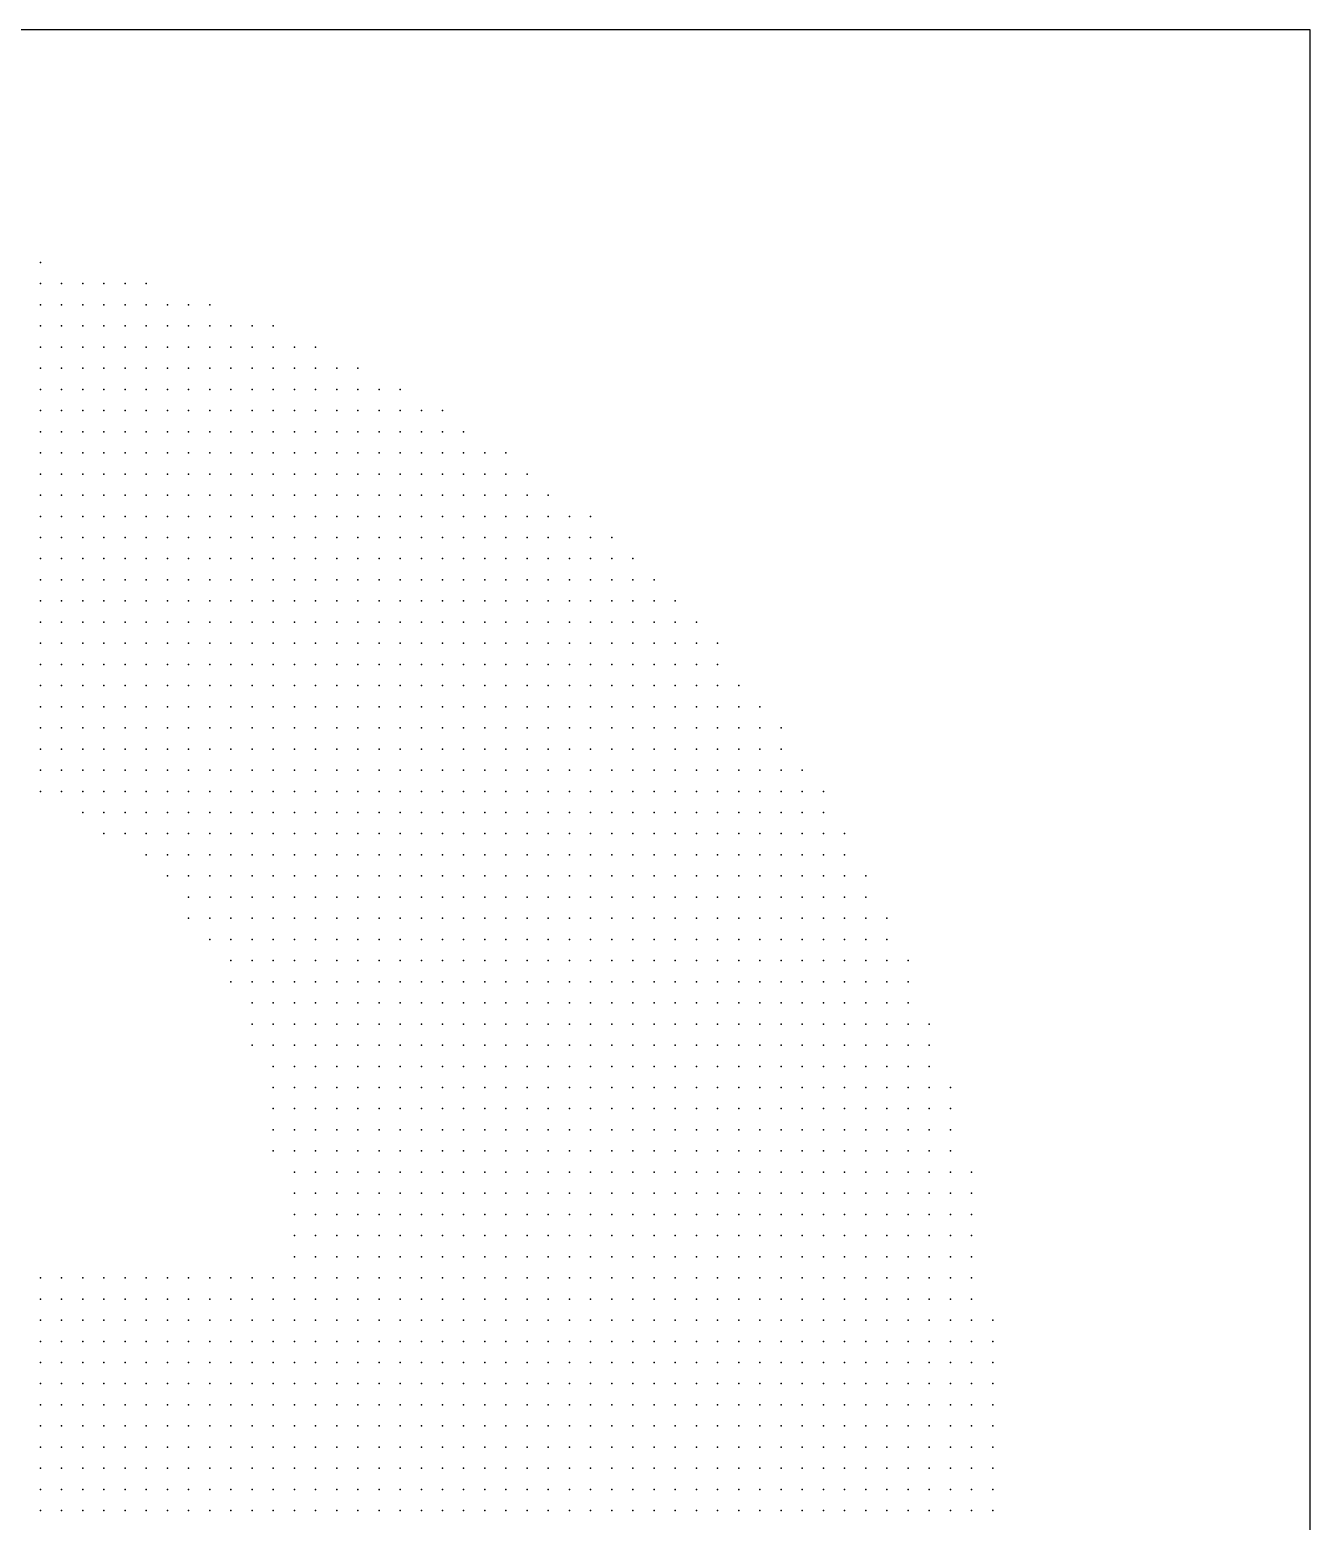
# Model space of a CAD drawing. Header units: millimetres. Extents: x 2848 to 6961, y 1568 to 7914.
# Drawn here: x 3977.8 to 4038.3, y 1649.8 to 1720.3 of the extents above; entities that cross this region are included whole.
import ezdxf

# ---------------------------------------------------------------- set-up
doc = ezdxf.new("R2010")
doc.units = ezdxf.units.MM
doc.header["$PDSIZE"] = -2

msp = doc.modelspace()

# ---------------------------------------------------------------- linework, layer by layer
msp.add_lwpolyline([(3898.282, 1580.289), (4038.282, 1580.289), (4038.282, 1720.289), (3898.282, 1720.289)], close=True)
at = {"color": 155, "true_color": 0x3277bc}
for p in [(3978.282, 1709.289), (3978.282, 1708.289), (3979.282, 1708.289), (3980.282, 1708.289), (3981.282, 1708.289), (3982.282, 1708.289), (3983.282, 1708.289), (3978.282, 1707.289), (3979.282, 1707.289), (3980.282, 1707.289), (3981.282, 1707.289), (3982.282, 1707.289), (3983.282, 1707.289), (3984.282, 1707.289), (3985.282, 1707.289), (3986.282, 1707.289), (3978.282, 1706.289), (3979.282, 1706.289), (3980.282, 1706.289), (3981.282, 1706.289), (3982.282, 1706.289), (3983.282, 1706.289), (3984.282, 1706.289), (3985.282, 1706.289), (3986.282, 1706.289), (3987.282, 1706.289), (3988.282, 1706.289), (3989.282, 1706.289), (3978.282, 1705.289), (3979.282, 1705.289), (3980.282, 1705.289), (3981.282, 1705.289), (3982.282, 1705.289), (3983.282, 1705.289), (3984.282, 1705.289), (3985.282, 1705.289), (3986.282, 1705.289), (3987.282, 1705.289), (3988.282, 1705.289), (3989.282, 1705.289), (3990.282, 1705.289), (3991.282, 1705.289), (3978.282, 1704.289), (3979.282, 1704.289), (3980.282, 1704.289), (3981.282, 1704.289), (3982.282, 1704.289), (3983.282, 1704.289), (3984.282, 1704.289), (3985.282, 1704.289), (3986.282, 1704.289), (3987.282, 1704.289), (3988.282, 1704.289), (3989.282, 1704.289), (3990.282, 1704.289), (3991.282, 1704.289), (3992.282, 1704.289), (3993.282, 1704.289), (3978.282, 1703.289), (3979.282, 1703.289), (3980.282, 1703.289), (3981.282, 1703.289), (3982.282, 1703.289), (3983.282, 1703.289), (3984.282, 1703.289), (3985.282, 1703.289), (3986.282, 1703.289), (3987.282, 1703.289), (3988.282, 1703.289), (3989.282, 1703.289), (3990.282, 1703.289), (3991.282, 1703.289), (3992.282, 1703.289), (3993.282, 1703.289), (3994.282, 1703.289), (3995.282, 1703.289), (3978.282, 1702.289), (3979.282, 1702.289), (3980.282, 1702.289), (3981.282, 1702.289), (3982.282, 1702.289), (3983.282, 1702.289), (3984.282, 1702.289), (3985.282, 1702.289), (3986.282, 1702.289), (3987.282, 1702.289), (3988.282, 1702.289), (3989.282, 1702.289), (3990.282, 1702.289), (3991.282, 1702.289), (3992.282, 1702.289), (3993.282, 1702.289), (3994.282, 1702.289), (3995.282, 1702.289), (3996.282, 1702.289), (3997.282, 1702.289), (3978.282, 1701.289), (3979.282, 1701.289), (3980.282, 1701.289), (3981.282, 1701.289), (3982.282, 1701.289), (3983.282, 1701.289), (3984.282, 1701.289), (3985.282, 1701.289), (3986.282, 1701.289), (3987.282, 1701.289), (3988.282, 1701.289), (3989.282, 1701.289), (3990.282, 1701.289), (3991.282, 1701.289), (3992.282, 1701.289), (3993.282, 1701.289), (3994.282, 1701.289), (3995.282, 1701.289), (3996.282, 1701.289), (3997.282, 1701.289), (3998.282, 1701.289), (3978.282, 1700.289), (3979.282, 1700.289), (3980.282, 1700.289), (3981.282, 1700.289), (3982.282, 1700.289), (3983.282, 1700.289), (3984.282, 1700.289), (3985.282, 1700.289), (3986.282, 1700.289), (3987.282, 1700.289), (3988.282, 1700.289), (3989.282, 1700.289), (3990.282, 1700.289), (3991.282, 1700.289), (3992.282, 1700.289), (3993.282, 1700.289), (3994.282, 1700.289), (3995.282, 1700.289), (3996.282, 1700.289), (3997.282, 1700.289), (3998.282, 1700.289), (3999.282, 1700.289), (4000.282, 1700.289), (3978.282, 1699.289), (3979.282, 1699.289), (3980.282, 1699.289), (3981.282, 1699.289), (3982.282, 1699.289), (3983.282, 1699.289), (3984.282, 1699.289), (3985.282, 1699.289), (3986.282, 1699.289), (3987.282, 1699.289), (3988.282, 1699.289), (3989.282, 1699.289), (3990.282, 1699.289), (3991.282, 1699.289), (3992.282, 1699.289), (3993.282, 1699.289), (3994.282, 1699.289), (3995.282, 1699.289), (3996.282, 1699.289), (3997.282, 1699.289), (3998.282, 1699.289), (3999.282, 1699.289), (4000.282, 1699.289), (4001.282, 1699.289), (3978.282, 1698.289), (3979.282, 1698.289), (3980.282, 1698.289), (3981.282, 1698.289), (3982.282, 1698.289), (3983.282, 1698.289), (3984.282, 1698.289), (3985.282, 1698.289), (3986.282, 1698.289), (3987.282, 1698.289), (3988.282, 1698.289), (3989.282, 1698.289), (3990.282, 1698.289), (3991.282, 1698.289), (3992.282, 1698.289), (3993.282, 1698.289), (3994.282, 1698.289), (3995.282, 1698.289), (3996.282, 1698.289), (3997.282, 1698.289), (3998.282, 1698.289), (3999.282, 1698.289), (4000.282, 1698.289), (4001.282, 1698.289), (4002.282, 1698.289), (3978.282, 1697.289), (3979.282, 1697.289), (3980.282, 1697.289), (3981.282, 1697.289), (3982.282, 1697.289), (3983.282, 1697.289), (3984.282, 1697.289), (3985.282, 1697.289), (3986.282, 1697.289), (3987.282, 1697.289), (3988.282, 1697.289), (3989.282, 1697.289), (3990.282, 1697.289), (3991.282, 1697.289), (3992.282, 1697.289), (3993.282, 1697.289), (3994.282, 1697.289), (3995.282, 1697.289), (3996.282, 1697.289), (3997.282, 1697.289), (3998.282, 1697.289), (3999.282, 1697.289), (4000.282, 1697.289), (4001.282, 1697.289), (4002.282, 1697.289), (4003.282, 1697.289), (4004.282, 1697.289), (3978.282, 1696.289), (3979.282, 1696.289), (3980.282, 1696.289), (3981.282, 1696.289), (3982.282, 1696.289), (3983.282, 1696.289), (3984.282, 1696.289), (3985.282, 1696.289), (3986.282, 1696.289), (3987.282, 1696.289), (3988.282, 1696.289), (3989.282, 1696.289), (3990.282, 1696.289), (3991.282, 1696.289), (3992.282, 1696.289), (3993.282, 1696.289), (3994.282, 1696.289), (3995.282, 1696.289), (3996.282, 1696.289), (3997.282, 1696.289), (3998.282, 1696.289), (3999.282, 1696.289), (4000.282, 1696.289), (4001.282, 1696.289), (4002.282, 1696.289), (4003.282, 1696.289), (4004.282, 1696.289), (4005.282, 1696.289), (3978.282, 1695.289), (3979.282, 1695.289), (3980.282, 1695.289), (3981.282, 1695.289), (3982.282, 1695.289), (3983.282, 1695.289), (3984.282, 1695.289), (3985.282, 1695.289), (3986.282, 1695.289), (3987.282, 1695.289), (3988.282, 1695.289), (3989.282, 1695.289), (3990.282, 1695.289), (3991.282, 1695.289), (3992.282, 1695.289), (3993.282, 1695.289), (3994.282, 1695.289), (3995.282, 1695.289), (3996.282, 1695.289), (3997.282, 1695.289), (3998.282, 1695.289), (3999.282, 1695.289), (4000.282, 1695.289), (4001.282, 1695.289), (4002.282, 1695.289), (4003.282, 1695.289), (4004.282, 1695.289), (4005.282, 1695.289), (4006.282, 1695.289), (3978.282, 1694.289), (3979.282, 1694.289), (3980.282, 1694.289), (3981.282, 1694.289), (3982.282, 1694.289), (3983.282, 1694.289), (3984.282, 1694.289), (3985.282, 1694.289), (3986.282, 1694.289), (3987.282, 1694.289), (3988.282, 1694.289), (3989.282, 1694.289), (3990.282, 1694.289), (3991.282, 1694.289), (3992.282, 1694.289), (3993.282, 1694.289), (3994.282, 1694.289), (3995.282, 1694.289), (3996.282, 1694.289), (3997.282, 1694.289), (3998.282, 1694.289), (3999.282, 1694.289), (4000.282, 1694.289), (4001.282, 1694.289), (4002.282, 1694.289), (4003.282, 1694.289), (4004.282, 1694.289), (4005.282, 1694.289), (4006.282, 1694.289), (4007.282, 1694.289), (3978.282, 1693.289), (3979.282, 1693.289), (3980.282, 1693.289), (3981.282, 1693.289), (3982.282, 1693.289), (3983.282, 1693.289), (3984.282, 1693.289), (3985.282, 1693.289), (3986.282, 1693.289), (3987.282, 1693.289), (3988.282, 1693.289), (3989.282, 1693.289), (3990.282, 1693.289), (3991.282, 1693.289), (3992.282, 1693.289), (3993.282, 1693.289), (3994.282, 1693.289), (3995.282, 1693.289), (3996.282, 1693.289), (3997.282, 1693.289), (3998.282, 1693.289), (3999.282, 1693.289), (4000.282, 1693.289), (4001.282, 1693.289), (4002.282, 1693.289), (4003.282, 1693.289), (4004.282, 1693.289), (4005.282, 1693.289), (4006.282, 1693.289), (4007.282, 1693.289), (4008.282, 1693.289), (3978.282, 1692.289), (3979.282, 1692.289), (3980.282, 1692.289), (3981.282, 1692.289), (3982.282, 1692.289), (3983.282, 1692.289), (3984.282, 1692.289), (3985.282, 1692.289), (3986.282, 1692.289), (3987.282, 1692.289), (3988.282, 1692.289), (3989.282, 1692.289), (3990.282, 1692.289), (3991.282, 1692.289), (3992.282, 1692.289), (3993.282, 1692.289), (3994.282, 1692.289), (3995.282, 1692.289), (3996.282, 1692.289), (3997.282, 1692.289), (3998.282, 1692.289), (3999.282, 1692.289), (4000.282, 1692.289), (4001.282, 1692.289), (4002.282, 1692.289), (4003.282, 1692.289), (4004.282, 1692.289), (4005.282, 1692.289), (4006.282, 1692.289), (4007.282, 1692.289), (4008.282, 1692.289), (4009.282, 1692.289), (3978.282, 1691.289), (3979.282, 1691.289), (3980.282, 1691.289), (3981.282, 1691.289), (3982.282, 1691.289), (3983.282, 1691.289), (3984.282, 1691.289), (3985.282, 1691.289), (3986.282, 1691.289), (3987.282, 1691.289), (3988.282, 1691.289), (3989.282, 1691.289), (3990.282, 1691.289), (3991.282, 1691.289), (3992.282, 1691.289), (3993.282, 1691.289), (3994.282, 1691.289), (3995.282, 1691.289), (3996.282, 1691.289), (3997.282, 1691.289), (3998.282, 1691.289), (3999.282, 1691.289), (4000.282, 1691.289), (4001.282, 1691.289), (4002.282, 1691.289), (4003.282, 1691.289), (4004.282, 1691.289), (4005.282, 1691.289), (4006.282, 1691.289), (4007.282, 1691.289), (4008.282, 1691.289), (4009.282, 1691.289), (4010.282, 1691.289), (3978.282, 1690.289), (3979.282, 1690.289), (3980.282, 1690.289), (3981.282, 1690.289), (3982.282, 1690.289), (3983.282, 1690.289), (3984.282, 1690.289), (3985.282, 1690.289), (3986.282, 1690.289), (3987.282, 1690.289), (3988.282, 1690.289), (3989.282, 1690.289), (3990.282, 1690.289), (3991.282, 1690.289), (3992.282, 1690.289), (3993.282, 1690.289), (3994.282, 1690.289), (3995.282, 1690.289), (3996.282, 1690.289), (3997.282, 1690.289), (3998.282, 1690.289), (3999.282, 1690.289), (4000.282, 1690.289), (4001.282, 1690.289), (4002.282, 1690.289), (4003.282, 1690.289), (4004.282, 1690.289), (4005.282, 1690.289), (4006.282, 1690.289), (4007.282, 1690.289), (4008.282, 1690.289), (4009.282, 1690.289), (4010.282, 1690.289), (3978.282, 1689.289), (3979.282, 1689.289), (3980.282, 1689.289), (3981.282, 1689.289), (3982.282, 1689.289), (3983.282, 1689.289), (3984.282, 1689.289), (3985.282, 1689.289), (3986.282, 1689.289), (3987.282, 1689.289), (3988.282, 1689.289), (3989.282, 1689.289), (3990.282, 1689.289), (3991.282, 1689.289), (3992.282, 1689.289), (3993.282, 1689.289), (3994.282, 1689.289), (3995.282, 1689.289), (3996.282, 1689.289), (3997.282, 1689.289), (3998.282, 1689.289), (3999.282, 1689.289), (4000.282, 1689.289), (4001.282, 1689.289), (4002.282, 1689.289), (4003.282, 1689.289), (4004.282, 1689.289), (4005.282, 1689.289), (4006.282, 1689.289), (4007.282, 1689.289), (4008.282, 1689.289), (4009.282, 1689.289), (4010.282, 1689.289), (4011.282, 1689.289), (3978.282, 1688.289), (3979.282, 1688.289), (3980.282, 1688.289), (3981.282, 1688.289), (3982.282, 1688.289), (3983.282, 1688.289), (3984.282, 1688.289), (3985.282, 1688.289), (3986.282, 1688.289), (3987.282, 1688.289), (3988.282, 1688.289), (3989.282, 1688.289), (3990.282, 1688.289), (3991.282, 1688.289), (3992.282, 1688.289), (3993.282, 1688.289), (3994.282, 1688.289), (3995.282, 1688.289), (3996.282, 1688.289), (3997.282, 1688.289), (3998.282, 1688.289), (3999.282, 1688.289), (4000.282, 1688.289), (4001.282, 1688.289), (4002.282, 1688.289), (4003.282, 1688.289), (4004.282, 1688.289), (4005.282, 1688.289), (4006.282, 1688.289), (4007.282, 1688.289), (4008.282, 1688.289), (4009.282, 1688.289), (4010.282, 1688.289), (4011.282, 1688.289), (4012.282, 1688.289), (3978.282, 1687.289), (3979.282, 1687.289), (3980.282, 1687.289), (3981.282, 1687.289), (3982.282, 1687.289), (3983.282, 1687.289), (3984.282, 1687.289), (3985.282, 1687.289), (3986.282, 1687.289), (3987.282, 1687.289), (3988.282, 1687.289), (3989.282, 1687.289), (3990.282, 1687.289), (3991.282, 1687.289), (3992.282, 1687.289), (3993.282, 1687.289), (3994.282, 1687.289), (3995.282, 1687.289), (3996.282, 1687.289), (3997.282, 1687.289), (3998.282, 1687.289), (3999.282, 1687.289), (4000.282, 1687.289), (4001.282, 1687.289), (4002.282, 1687.289), (4003.282, 1687.289), (4004.282, 1687.289), (4005.282, 1687.289), (4006.282, 1687.289), (4007.282, 1687.289), (4008.282, 1687.289), (4009.282, 1687.289), (4010.282, 1687.289), (4011.282, 1687.289), (4012.282, 1687.289), (4013.282, 1687.289), (3978.282, 1686.289), (3979.282, 1686.289), (3980.282, 1686.289), (3981.282, 1686.289), (3982.282, 1686.289), (3983.282, 1686.289), (3984.282, 1686.289), (3985.282, 1686.289), (3986.282, 1686.289), (3987.282, 1686.289), (3988.282, 1686.289), (3989.282, 1686.289), (3990.282, 1686.289), (3991.282, 1686.289), (3992.282, 1686.289), (3993.282, 1686.289), (3994.282, 1686.289), (3995.282, 1686.289), (3996.282, 1686.289), (3997.282, 1686.289), (3998.282, 1686.289), (3999.282, 1686.289), (4000.282, 1686.289), (4001.282, 1686.289), (4002.282, 1686.289), (4003.282, 1686.289), (4004.282, 1686.289), (4005.282, 1686.289), (4006.282, 1686.289), (4007.282, 1686.289), (4008.282, 1686.289), (4009.282, 1686.289), (4010.282, 1686.289), (4011.282, 1686.289), (4012.282, 1686.289), (4013.282, 1686.289), (3978.282, 1685.289), (3979.282, 1685.289), (3980.282, 1685.289), (3981.282, 1685.289), (3982.282, 1685.289), (3983.282, 1685.289), (3984.282, 1685.289), (3985.282, 1685.289), (3986.282, 1685.289), (3987.282, 1685.289), (3988.282, 1685.289), (3989.282, 1685.289), (3990.282, 1685.289), (3991.282, 1685.289), (3992.282, 1685.289), (3993.282, 1685.289), (3994.282, 1685.289), (3995.282, 1685.289), (3996.282, 1685.289), (3997.282, 1685.289), (3998.282, 1685.289), (3999.282, 1685.289), (4000.282, 1685.289), (4001.282, 1685.289), (4002.282, 1685.289), (4003.282, 1685.289), (4004.282, 1685.289), (4005.282, 1685.289), (4006.282, 1685.289), (4007.282, 1685.289), (4008.282, 1685.289), (4009.282, 1685.289), (4010.282, 1685.289), (4011.282, 1685.289), (4012.282, 1685.289), (4013.282, 1685.289), (4014.282, 1685.289), (3978.282, 1684.289), (3979.282, 1684.289), (3980.282, 1684.289), (3981.282, 1684.289), (3982.282, 1684.289), (3983.282, 1684.289), (3984.282, 1684.289), (3985.282, 1684.289), (3986.282, 1684.289), (3987.282, 1684.289), (3988.282, 1684.289), (3989.282, 1684.289), (3990.282, 1684.289), (3991.282, 1684.289), (3992.282, 1684.289), (3993.282, 1684.289), (3994.282, 1684.289), (3995.282, 1684.289), (3996.282, 1684.289), (3997.282, 1684.289), (3998.282, 1684.289), (3999.282, 1684.289), (4000.282, 1684.289), (4001.282, 1684.289), (4002.282, 1684.289), (4003.282, 1684.289), (4004.282, 1684.289), (4005.282, 1684.289), (4006.282, 1684.289), (4007.282, 1684.289), (4008.282, 1684.289), (4009.282, 1684.289), (4010.282, 1684.289), (4011.282, 1684.289), (4012.282, 1684.289), (4013.282, 1684.289), (4014.282, 1684.289), (4015.282, 1684.289), (3980.282, 1683.289), (3981.282, 1683.289), (3982.282, 1683.289), (3983.282, 1683.289), (3984.282, 1683.289), (3985.282, 1683.289), (3986.282, 1683.289), (3987.282, 1683.289), (3988.282, 1683.289), (3989.282, 1683.289), (3990.282, 1683.289), (3991.282, 1683.289), (3992.282, 1683.289), (3993.282, 1683.289), (3994.282, 1683.289), (3995.282, 1683.289), (3996.282, 1683.289), (3997.282, 1683.289), (3998.282, 1683.289), (3999.282, 1683.289), (4000.282, 1683.289), (4001.282, 1683.289), (4002.282, 1683.289), (4003.282, 1683.289), (4004.282, 1683.289), (4005.282, 1683.289), (4006.282, 1683.289), (4007.282, 1683.289), (4008.282, 1683.289), (4009.282, 1683.289), (4010.282, 1683.289), (4011.282, 1683.289), (4012.282, 1683.289), (4013.282, 1683.289), (4014.282, 1683.289), (4015.282, 1683.289), (3981.282, 1682.289), (3982.282, 1682.289), (3983.282, 1682.289), (3984.282, 1682.289), (3985.282, 1682.289), (3986.282, 1682.289), (3987.282, 1682.289), (3988.282, 1682.289), (3989.282, 1682.289), (3990.282, 1682.289), (3991.282, 1682.289), (3992.282, 1682.289), (3993.282, 1682.289), (3994.282, 1682.289), (3995.282, 1682.289), (3996.282, 1682.289), (3997.282, 1682.289), (3998.282, 1682.289), (3999.282, 1682.289), (4000.282, 1682.289), (4001.282, 1682.289), (4002.282, 1682.289), (4003.282, 1682.289), (4004.282, 1682.289), (4005.282, 1682.289), (4006.282, 1682.289), (4007.282, 1682.289), (4008.282, 1682.289), (4009.282, 1682.289), (4010.282, 1682.289), (4011.282, 1682.289), (4012.282, 1682.289), (4013.282, 1682.289), (4014.282, 1682.289), (4015.282, 1682.289), (4016.282, 1682.289), (3983.282, 1681.289), (3984.282, 1681.289), (3985.282, 1681.289), (3986.282, 1681.289), (3987.282, 1681.289), (3988.282, 1681.289), (3989.282, 1681.289), (3990.282, 1681.289), (3991.282, 1681.289), (3992.282, 1681.289), (3993.282, 1681.289), (3994.282, 1681.289), (3995.282, 1681.289), (3996.282, 1681.289), (3997.282, 1681.289), (3998.282, 1681.289), (3999.282, 1681.289), (4000.282, 1681.289), (4001.282, 1681.289), (4002.282, 1681.289), (4003.282, 1681.289), (4004.282, 1681.289), (4005.282, 1681.289), (4006.282, 1681.289), (4007.282, 1681.289), (4008.282, 1681.289), (4009.282, 1681.289), (4010.282, 1681.289), (4011.282, 1681.289), (4012.282, 1681.289), (4013.282, 1681.289), (4014.282, 1681.289), (4015.282, 1681.289), (4016.282, 1681.289), (3984.282, 1680.289), (3985.282, 1680.289), (3986.282, 1680.289), (3987.282, 1680.289), (3988.282, 1680.289), (3989.282, 1680.289), (3990.282, 1680.289), (3991.282, 1680.289), (3992.282, 1680.289), (3993.282, 1680.289), (3994.282, 1680.289), (3995.282, 1680.289), (3996.282, 1680.289), (3997.282, 1680.289), (3998.282, 1680.289), (3999.282, 1680.289), (4000.282, 1680.289), (4001.282, 1680.289), (4002.282, 1680.289), (4003.282, 1680.289), (4004.282, 1680.289), (4005.282, 1680.289), (4006.282, 1680.289), (4007.282, 1680.289), (4008.282, 1680.289), (4009.282, 1680.289), (4010.282, 1680.289), (4011.282, 1680.289), (4012.282, 1680.289), (4013.282, 1680.289), (4014.282, 1680.289), (4015.282, 1680.289), (4016.282, 1680.289), (4017.282, 1680.289), (3985.282, 1679.289), (3986.282, 1679.289), (3987.282, 1679.289), (3988.282, 1679.289), (3989.282, 1679.289), (3990.282, 1679.289), (3991.282, 1679.289), (3992.282, 1679.289), (3993.282, 1679.289), (3994.282, 1679.289), (3995.282, 1679.289), (3996.282, 1679.289), (3997.282, 1679.289), (3998.282, 1679.289), (3999.282, 1679.289), (4000.282, 1679.289), (4001.282, 1679.289), (4002.282, 1679.289), (4003.282, 1679.289), (4004.282, 1679.289), (4005.282, 1679.289), (4006.282, 1679.289), (4007.282, 1679.289), (4008.282, 1679.289), (4009.282, 1679.289), (4010.282, 1679.289), (4011.282, 1679.289), (4012.282, 1679.289), (4013.282, 1679.289), (4014.282, 1679.289), (4015.282, 1679.289), (4016.282, 1679.289), (4017.282, 1679.289), (3985.282, 1678.289), (3986.282, 1678.289), (3987.282, 1678.289), (3988.282, 1678.289), (3989.282, 1678.289), (3990.282, 1678.289), (3991.282, 1678.289), (3992.282, 1678.289), (3993.282, 1678.289), (3994.282, 1678.289), (3995.282, 1678.289), (3996.282, 1678.289), (3997.282, 1678.289), (3998.282, 1678.289), (3999.282, 1678.289), (4000.282, 1678.289), (4001.282, 1678.289), (4002.282, 1678.289), (4003.282, 1678.289), (4004.282, 1678.289), (4005.282, 1678.289), (4006.282, 1678.289), (4007.282, 1678.289), (4008.282, 1678.289), (4009.282, 1678.289), (4010.282, 1678.289), (4011.282, 1678.289), (4012.282, 1678.289), (4013.282, 1678.289), (4014.282, 1678.289), (4015.282, 1678.289), (4016.282, 1678.289), (4017.282, 1678.289), (4018.282, 1678.289), (3986.282, 1677.289), (3987.282, 1677.289), (3988.282, 1677.289), (3989.282, 1677.289), (3990.282, 1677.289), (3991.282, 1677.289), (3992.282, 1677.289), (3993.282, 1677.289), (3994.282, 1677.289), (3995.282, 1677.289), (3996.282, 1677.289), (3997.282, 1677.289), (3998.282, 1677.289), (3999.282, 1677.289), (4000.282, 1677.289), (4001.282, 1677.289), (4002.282, 1677.289), (4003.282, 1677.289), (4004.282, 1677.289), (4005.282, 1677.289), (4006.282, 1677.289), (4007.282, 1677.289), (4008.282, 1677.289), (4009.282, 1677.289), (4010.282, 1677.289), (4011.282, 1677.289), (4012.282, 1677.289), (4013.282, 1677.289), (4014.282, 1677.289), (4015.282, 1677.289), (4016.282, 1677.289), (4017.282, 1677.289), (4018.282, 1677.289), (3987.282, 1676.289), (3988.282, 1676.289), (3989.282, 1676.289), (3990.282, 1676.289), (3991.282, 1676.289), (3992.282, 1676.289), (3993.282, 1676.289), (3994.282, 1676.289), (3995.282, 1676.289), (3996.282, 1676.289), (3997.282, 1676.289), (3998.282, 1676.289), (3999.282, 1676.289), (4000.282, 1676.289), (4001.282, 1676.289), (4002.282, 1676.289), (4003.282, 1676.289), (4004.282, 1676.289), (4005.282, 1676.289), (4006.282, 1676.289), (4007.282, 1676.289), (4008.282, 1676.289), (4009.282, 1676.289), (4010.282, 1676.289), (4011.282, 1676.289), (4012.282, 1676.289), (4013.282, 1676.289), (4014.282, 1676.289), (4015.282, 1676.289), (4016.282, 1676.289), (4017.282, 1676.289), (4018.282, 1676.289), (4019.282, 1676.289), (3987.282, 1675.289), (3988.282, 1675.289), (3989.282, 1675.289), (3990.282, 1675.289), (3991.282, 1675.289), (3992.282, 1675.289), (3993.282, 1675.289), (3994.282, 1675.289), (3995.282, 1675.289), (3996.282, 1675.289), (3997.282, 1675.289), (3998.282, 1675.289), (3999.282, 1675.289), (4000.282, 1675.289), (4001.282, 1675.289), (4002.282, 1675.289), (4003.282, 1675.289), (4004.282, 1675.289), (4005.282, 1675.289), (4006.282, 1675.289), (4007.282, 1675.289), (4008.282, 1675.289), (4009.282, 1675.289), (4010.282, 1675.289), (4011.282, 1675.289), (4012.282, 1675.289), (4013.282, 1675.289), (4014.282, 1675.289), (4015.282, 1675.289), (4016.282, 1675.289), (4017.282, 1675.289), (4018.282, 1675.289), (4019.282, 1675.289), (3988.282, 1674.289), (3989.282, 1674.289), (3990.282, 1674.289), (3991.282, 1674.289), (3992.282, 1674.289), (3993.282, 1674.289), (3994.282, 1674.289), (3995.282, 1674.289), (3996.282, 1674.289), (3997.282, 1674.289), (3998.282, 1674.289), (3999.282, 1674.289), (4000.282, 1674.289), (4001.282, 1674.289), (4002.282, 1674.289), (4003.282, 1674.289), (4004.282, 1674.289), (4005.282, 1674.289), (4006.282, 1674.289), (4007.282, 1674.289), (4008.282, 1674.289), (4009.282, 1674.289), (4010.282, 1674.289), (4011.282, 1674.289), (4012.282, 1674.289), (4013.282, 1674.289), (4014.282, 1674.289), (4015.282, 1674.289), (4016.282, 1674.289), (4017.282, 1674.289), (4018.282, 1674.289), (4019.282, 1674.289), (3988.282, 1673.289), (3989.282, 1673.289), (3990.282, 1673.289), (3991.282, 1673.289), (3992.282, 1673.289), (3993.282, 1673.289), (3994.282, 1673.289), (3995.282, 1673.289), (3996.282, 1673.289), (3997.282, 1673.289), (3998.282, 1673.289), (3999.282, 1673.289), (4000.282, 1673.289), (4001.282, 1673.289), (4002.282, 1673.289), (4003.282, 1673.289), (4004.282, 1673.289), (4005.282, 1673.289), (4006.282, 1673.289), (4007.282, 1673.289), (4008.282, 1673.289), (4009.282, 1673.289), (4010.282, 1673.289), (4011.282, 1673.289), (4012.282, 1673.289), (4013.282, 1673.289), (4014.282, 1673.289), (4015.282, 1673.289), (4016.282, 1673.289), (4017.282, 1673.289), (4018.282, 1673.289), (4019.282, 1673.289), (4020.282, 1673.289), (3988.282, 1672.289), (3989.282, 1672.289), (3990.282, 1672.289), (3991.282, 1672.289), (3992.282, 1672.289), (3993.282, 1672.289), (3994.282, 1672.289), (3995.282, 1672.289), (3996.282, 1672.289), (3997.282, 1672.289), (3998.282, 1672.289), (3999.282, 1672.289), (4000.282, 1672.289), (4001.282, 1672.289), (4002.282, 1672.289), (4003.282, 1672.289), (4004.282, 1672.289), (4005.282, 1672.289), (4006.282, 1672.289), (4007.282, 1672.289), (4008.282, 1672.289), (4009.282, 1672.289), (4010.282, 1672.289), (4011.282, 1672.289), (4012.282, 1672.289), (4013.282, 1672.289), (4014.282, 1672.289), (4015.282, 1672.289), (4016.282, 1672.289), (4017.282, 1672.289), (4018.282, 1672.289), (4019.282, 1672.289), (4020.282, 1672.289), (3989.282, 1671.289), (3990.282, 1671.289), (3991.282, 1671.289), (3992.282, 1671.289), (3993.282, 1671.289), (3994.282, 1671.289), (3995.282, 1671.289), (3996.282, 1671.289), (3997.282, 1671.289), (3998.282, 1671.289), (3999.282, 1671.289), (4000.282, 1671.289), (4001.282, 1671.289), (4002.282, 1671.289), (4003.282, 1671.289), (4004.282, 1671.289), (4005.282, 1671.289), (4006.282, 1671.289), (4007.282, 1671.289), (4008.282, 1671.289), (4009.282, 1671.289), (4010.282, 1671.289), (4011.282, 1671.289), (4012.282, 1671.289), (4013.282, 1671.289), (4014.282, 1671.289), (4015.282, 1671.289), (4016.282, 1671.289), (4017.282, 1671.289), (4018.282, 1671.289), (4019.282, 1671.289), (4020.282, 1671.289), (3989.282, 1670.289), (3990.282, 1670.289), (3991.282, 1670.289), (3992.282, 1670.289), (3993.282, 1670.289), (3994.282, 1670.289), (3995.282, 1670.289), (3996.282, 1670.289), (3997.282, 1670.289), (3998.282, 1670.289), (3999.282, 1670.289), (4000.282, 1670.289), (4001.282, 1670.289), (4002.282, 1670.289), (4003.282, 1670.289), (4004.282, 1670.289), (4005.282, 1670.289), (4006.282, 1670.289), (4007.282, 1670.289), (4008.282, 1670.289), (4009.282, 1670.289), (4010.282, 1670.289), (4011.282, 1670.289), (4012.282, 1670.289), (4013.282, 1670.289), (4014.282, 1670.289), (4015.282, 1670.289), (4016.282, 1670.289), (4017.282, 1670.289), (4018.282, 1670.289), (4019.282, 1670.289), (4020.282, 1670.289), (4021.282, 1670.289), (3989.282, 1669.289), (3990.282, 1669.289), (3991.282, 1669.289), (3992.282, 1669.289), (3993.282, 1669.289), (3994.282, 1669.289), (3995.282, 1669.289), (3996.282, 1669.289), (3997.282, 1669.289), (3998.282, 1669.289), (3999.282, 1669.289), (4000.282, 1669.289), (4001.282, 1669.289), (4002.282, 1669.289), (4003.282, 1669.289), (4004.282, 1669.289), (4005.282, 1669.289), (4006.282, 1669.289), (4007.282, 1669.289), (4008.282, 1669.289), (4009.282, 1669.289), (4010.282, 1669.289), (4011.282, 1669.289), (4012.282, 1669.289), (4013.282, 1669.289), (4014.282, 1669.289), (4015.282, 1669.289), (4016.282, 1669.289), (4017.282, 1669.289), (4018.282, 1669.289), (4019.282, 1669.289), (4020.282, 1669.289), (4021.282, 1669.289), (3989.282, 1668.289), (3990.282, 1668.289), (3991.282, 1668.289), (3992.282, 1668.289), (3993.282, 1668.289), (3994.282, 1668.289), (3995.282, 1668.289), (3996.282, 1668.289), (3997.282, 1668.289), (3998.282, 1668.289), (3999.282, 1668.289), (4000.282, 1668.289), (4001.282, 1668.289), (4002.282, 1668.289), (4003.282, 1668.289), (4004.282, 1668.289), (4005.282, 1668.289), (4006.282, 1668.289), (4007.282, 1668.289), (4008.282, 1668.289), (4009.282, 1668.289), (4010.282, 1668.289), (4011.282, 1668.289), (4012.282, 1668.289), (4013.282, 1668.289), (4014.282, 1668.289), (4015.282, 1668.289), (4016.282, 1668.289), (4017.282, 1668.289), (4018.282, 1668.289), (4019.282, 1668.289), (4020.282, 1668.289), (4021.282, 1668.289), (3989.282, 1667.289), (3990.282, 1667.289), (3991.282, 1667.289), (3992.282, 1667.289), (3993.282, 1667.289), (3994.282, 1667.289), (3995.282, 1667.289), (3996.282, 1667.289), (3997.282, 1667.289), (3998.282, 1667.289), (3999.282, 1667.289), (4000.282, 1667.289), (4001.282, 1667.289), (4002.282, 1667.289), (4003.282, 1667.289), (4004.282, 1667.289), (4005.282, 1667.289), (4006.282, 1667.289), (4007.282, 1667.289), (4008.282, 1667.289), (4009.282, 1667.289), (4010.282, 1667.289), (4011.282, 1667.289), (4012.282, 1667.289), (4013.282, 1667.289), (4014.282, 1667.289), (4015.282, 1667.289), (4016.282, 1667.289), (4017.282, 1667.289), (4018.282, 1667.289), (4019.282, 1667.289), (4020.282, 1667.289), (4021.282, 1667.289), (3990.282, 1666.289), (3991.282, 1666.289), (3992.282, 1666.289), (3993.282, 1666.289), (3994.282, 1666.289), (3995.282, 1666.289), (3996.282, 1666.289), (3997.282, 1666.289), (3998.282, 1666.289), (3999.282, 1666.289), (4000.282, 1666.289), (4001.282, 1666.289), (4002.282, 1666.289), (4003.282, 1666.289), (4004.282, 1666.289), (4005.282, 1666.289), (4006.282, 1666.289), (4007.282, 1666.289), (4008.282, 1666.289), (4009.282, 1666.289), (4010.282, 1666.289), (4011.282, 1666.289), (4012.282, 1666.289), (4013.282, 1666.289), (4014.282, 1666.289), (4015.282, 1666.289), (4016.282, 1666.289), (4017.282, 1666.289), (4018.282, 1666.289), (4019.282, 1666.289), (4020.282, 1666.289), (4021.282, 1666.289), (4022.282, 1666.289), (3990.282, 1665.289), (3991.282, 1665.289), (3992.282, 1665.289), (3993.282, 1665.289), (3994.282, 1665.289), (3995.282, 1665.289), (3996.282, 1665.289), (3997.282, 1665.289), (3998.282, 1665.289), (3999.282, 1665.289), (4000.282, 1665.289), (4001.282, 1665.289), (4002.282, 1665.289), (4003.282, 1665.289), (4004.282, 1665.289), (4005.282, 1665.289), (4006.282, 1665.289), (4007.282, 1665.289), (4008.282, 1665.289), (4009.282, 1665.289), (4010.282, 1665.289), (4011.282, 1665.289), (4012.282, 1665.289), (4013.282, 1665.289), (4014.282, 1665.289), (4015.282, 1665.289), (4016.282, 1665.289), (4017.282, 1665.289), (4018.282, 1665.289), (4019.282, 1665.289), (4020.282, 1665.289), (4021.282, 1665.289), (4022.282, 1665.289), (3990.282, 1664.289), (3991.282, 1664.289), (3992.282, 1664.289), (3993.282, 1664.289), (3994.282, 1664.289), (3995.282, 1664.289), (3996.282, 1664.289), (3997.282, 1664.289), (3998.282, 1664.289), (3999.282, 1664.289), (4000.282, 1664.289), (4001.282, 1664.289), (4002.282, 1664.289), (4003.282, 1664.289), (4004.282, 1664.289), (4005.282, 1664.289), (4006.282, 1664.289), (4007.282, 1664.289), (4008.282, 1664.289), (4009.282, 1664.289), (4010.282, 1664.289), (4011.282, 1664.289), (4012.282, 1664.289), (4013.282, 1664.289), (4014.282, 1664.289), (4015.282, 1664.289), (4016.282, 1664.289), (4017.282, 1664.289), (4018.282, 1664.289), (4019.282, 1664.289), (4020.282, 1664.289), (4021.282, 1664.289), (4022.282, 1664.289), (3990.282, 1663.289), (3991.282, 1663.289), (3992.282, 1663.289), (3993.282, 1663.289), (3994.282, 1663.289), (3995.282, 1663.289), (3996.282, 1663.289), (3997.282, 1663.289), (3998.282, 1663.289), (3999.282, 1663.289), (4000.282, 1663.289), (4001.282, 1663.289), (4002.282, 1663.289), (4003.282, 1663.289), (4004.282, 1663.289), (4005.282, 1663.289), (4006.282, 1663.289), (4007.282, 1663.289), (4008.282, 1663.289), (4009.282, 1663.289), (4010.282, 1663.289), (4011.282, 1663.289), (4012.282, 1663.289), (4013.282, 1663.289), (4014.282, 1663.289), (4015.282, 1663.289), (4016.282, 1663.289), (4017.282, 1663.289), (4018.282, 1663.289), (4019.282, 1663.289), (4020.282, 1663.289), (4021.282, 1663.289), (4022.282, 1663.289), (3990.282, 1662.289), (3991.282, 1662.289), (3992.282, 1662.289), (3993.282, 1662.289), (3994.282, 1662.289), (3995.282, 1662.289), (3996.282, 1662.289), (3997.282, 1662.289), (3998.282, 1662.289), (3999.282, 1662.289), (4000.282, 1662.289), (4001.282, 1662.289), (4002.282, 1662.289), (4003.282, 1662.289), (4004.282, 1662.289), (4005.282, 1662.289), (4006.282, 1662.289), (4007.282, 1662.289), (4008.282, 1662.289), (4009.282, 1662.289), (4010.282, 1662.289), (4011.282, 1662.289), (4012.282, 1662.289), (4013.282, 1662.289), (4014.282, 1662.289), (4015.282, 1662.289), (4016.282, 1662.289), (4017.282, 1662.289), (4018.282, 1662.289), (4019.282, 1662.289), (4020.282, 1662.289), (4021.282, 1662.289), (4022.282, 1662.289), (3978.282, 1661.289), (3979.282, 1661.289), (3980.282, 1661.289), (3981.282, 1661.289), (3982.282, 1661.289), (3983.282, 1661.289), (3984.282, 1661.289), (3985.282, 1661.289), (3986.282, 1661.289), (3987.282, 1661.289), (3988.282, 1661.289), (3989.282, 1661.289), (3990.282, 1661.289), (3991.282, 1661.289), (3992.282, 1661.289), (3993.282, 1661.289), (3994.282, 1661.289), (3995.282, 1661.289), (3996.282, 1661.289), (3997.282, 1661.289), (3998.282, 1661.289), (3999.282, 1661.289), (4000.282, 1661.289), (4001.282, 1661.289), (4002.282, 1661.289), (4003.282, 1661.289), (4004.282, 1661.289), (4005.282, 1661.289), (4006.282, 1661.289), (4007.282, 1661.289), (4008.282, 1661.289), (4009.282, 1661.289), (4010.282, 1661.289), (4011.282, 1661.289), (4012.282, 1661.289), (4013.282, 1661.289), (4014.282, 1661.289), (4015.282, 1661.289), (4016.282, 1661.289), (4017.282, 1661.289), (4018.282, 1661.289), (4019.282, 1661.289), (4020.282, 1661.289), (4021.282, 1661.289), (4022.282, 1661.289), (3978.282, 1660.289), (3979.282, 1660.289), (3980.282, 1660.289), (3981.282, 1660.289), (3982.282, 1660.289), (3983.282, 1660.289), (3984.282, 1660.289), (3985.282, 1660.289), (3986.282, 1660.289), (3987.282, 1660.289), (3988.282, 1660.289), (3989.282, 1660.289), (3990.282, 1660.289), (3991.282, 1660.289), (3992.282, 1660.289), (3993.282, 1660.289), (3994.282, 1660.289), (3995.282, 1660.289), (3996.282, 1660.289), (3997.282, 1660.289), (3998.282, 1660.289), (3999.282, 1660.289), (4000.282, 1660.289), (4001.282, 1660.289), (4002.282, 1660.289), (4003.282, 1660.289), (4004.282, 1660.289), (4005.282, 1660.289), (4006.282, 1660.289), (4007.282, 1660.289), (4008.282, 1660.289), (4009.282, 1660.289), (4010.282, 1660.289), (4011.282, 1660.289), (4012.282, 1660.289), (4013.282, 1660.289), (4014.282, 1660.289), (4015.282, 1660.289), (4016.282, 1660.289), (4017.282, 1660.289), (4018.282, 1660.289), (4019.282, 1660.289), (4020.282, 1660.289), (4021.282, 1660.289), (4022.282, 1660.289), (3978.282, 1659.289), (3979.282, 1659.289), (3980.282, 1659.289), (3981.282, 1659.289), (3982.282, 1659.289), (3983.282, 1659.289), (3984.282, 1659.289), (3985.282, 1659.289), (3986.282, 1659.289), (3987.282, 1659.289), (3988.282, 1659.289), (3989.282, 1659.289), (3990.282, 1659.289), (3991.282, 1659.289), (3992.282, 1659.289), (3993.282, 1659.289), (3994.282, 1659.289), (3995.282, 1659.289), (3996.282, 1659.289), (3997.282, 1659.289), (3998.282, 1659.289), (3999.282, 1659.289), (4000.282, 1659.289), (4001.282, 1659.289), (4002.282, 1659.289), (4003.282, 1659.289), (4004.282, 1659.289), (4005.282, 1659.289), (4006.282, 1659.289), (4007.282, 1659.289), (4008.282, 1659.289), (4009.282, 1659.289), (4010.282, 1659.289), (4011.282, 1659.289), (4012.282, 1659.289), (4013.282, 1659.289), (4014.282, 1659.289), (4015.282, 1659.289), (4016.282, 1659.289), (4017.282, 1659.289), (4018.282, 1659.289), (4019.282, 1659.289), (4020.282, 1659.289), (4021.282, 1659.289), (4022.282, 1659.289), (4023.282, 1659.289), (3978.282, 1658.289), (3979.282, 1658.289), (3980.282, 1658.289), (3981.282, 1658.289), (3982.282, 1658.289), (3983.282, 1658.289), (3984.282, 1658.289), (3985.282, 1658.289), (3986.282, 1658.289), (3987.282, 1658.289), (3988.282, 1658.289), (3989.282, 1658.289), (3990.282, 1658.289), (3991.282, 1658.289), (3992.282, 1658.289), (3993.282, 1658.289), (3994.282, 1658.289), (3995.282, 1658.289), (3996.282, 1658.289), (3997.282, 1658.289), (3998.282, 1658.289), (3999.282, 1658.289), (4000.282, 1658.289), (4001.282, 1658.289), (4002.282, 1658.289), (4003.282, 1658.289), (4004.282, 1658.289), (4005.282, 1658.289), (4006.282, 1658.289), (4007.282, 1658.289), (4008.282, 1658.289), (4009.282, 1658.289), (4010.282, 1658.289), (4011.282, 1658.289), (4012.282, 1658.289), (4013.282, 1658.289), (4014.282, 1658.289), (4015.282, 1658.289), (4016.282, 1658.289), (4017.282, 1658.289), (4018.282, 1658.289), (4019.282, 1658.289), (4020.282, 1658.289), (4021.282, 1658.289), (4022.282, 1658.289), (4023.282, 1658.289), (3978.282, 1657.289), (3979.282, 1657.289), (3980.282, 1657.289), (3981.282, 1657.289), (3982.282, 1657.289), (3983.282, 1657.289), (3984.282, 1657.289), (3985.282, 1657.289), (3986.282, 1657.289), (3987.282, 1657.289), (3988.282, 1657.289), (3989.282, 1657.289), (3990.282, 1657.289), (3991.282, 1657.289), (3992.282, 1657.289), (3993.282, 1657.289), (3994.282, 1657.289), (3995.282, 1657.289), (3996.282, 1657.289), (3997.282, 1657.289), (3998.282, 1657.289), (3999.282, 1657.289), (4000.282, 1657.289), (4001.282, 1657.289), (4002.282, 1657.289), (4003.282, 1657.289), (4004.282, 1657.289), (4005.282, 1657.289), (4006.282, 1657.289), (4007.282, 1657.289), (4008.282, 1657.289), (4009.282, 1657.289), (4010.282, 1657.289), (4011.282, 1657.289), (4012.282, 1657.289), (4013.282, 1657.289), (4014.282, 1657.289), (4015.282, 1657.289), (4016.282, 1657.289), (4017.282, 1657.289), (4018.282, 1657.289), (4019.282, 1657.289), (4020.282, 1657.289), (4021.282, 1657.289), (4022.282, 1657.289), (4023.282, 1657.289), (3978.282, 1656.289), (3979.282, 1656.289), (3980.282, 1656.289), (3981.282, 1656.289), (3982.282, 1656.289), (3983.282, 1656.289), (3984.282, 1656.289), (3985.282, 1656.289), (3986.282, 1656.289), (3987.282, 1656.289), (3988.282, 1656.289), (3989.282, 1656.289), (3990.282, 1656.289), (3991.282, 1656.289), (3992.282, 1656.289), (3993.282, 1656.289), (3994.282, 1656.289), (3995.282, 1656.289), (3996.282, 1656.289), (3997.282, 1656.289), (3998.282, 1656.289), (3999.282, 1656.289), (4000.282, 1656.289), (4001.282, 1656.289), (4002.282, 1656.289), (4003.282, 1656.289), (4004.282, 1656.289), (4005.282, 1656.289), (4006.282, 1656.289), (4007.282, 1656.289), (4008.282, 1656.289), (4009.282, 1656.289), (4010.282, 1656.289), (4011.282, 1656.289), (4012.282, 1656.289), (4013.282, 1656.289), (4014.282, 1656.289), (4015.282, 1656.289), (4016.282, 1656.289), (4017.282, 1656.289), (4018.282, 1656.289), (4019.282, 1656.289), (4020.282, 1656.289), (4021.282, 1656.289), (4022.282, 1656.289), (4023.282, 1656.289), (3978.282, 1655.289), (3979.282, 1655.289), (3980.282, 1655.289), (3981.282, 1655.289), (3982.282, 1655.289), (3983.282, 1655.289), (3984.282, 1655.289), (3985.282, 1655.289), (3986.282, 1655.289), (3987.282, 1655.289), (3988.282, 1655.289), (3989.282, 1655.289), (3990.282, 1655.289), (3991.282, 1655.289), (3992.282, 1655.289), (3993.282, 1655.289), (3994.282, 1655.289), (3995.282, 1655.289), (3996.282, 1655.289), (3997.282, 1655.289), (3998.282, 1655.289), (3999.282, 1655.289), (4000.282, 1655.289), (4001.282, 1655.289), (4002.282, 1655.289), (4003.282, 1655.289), (4004.282, 1655.289), (4005.282, 1655.289), (4006.282, 1655.289), (4007.282, 1655.289), (4008.282, 1655.289), (4009.282, 1655.289), (4010.282, 1655.289), (4011.282, 1655.289), (4012.282, 1655.289), (4013.282, 1655.289), (4014.282, 1655.289), (4015.282, 1655.289), (4016.282, 1655.289), (4017.282, 1655.289), (4018.282, 1655.289), (4019.282, 1655.289), (4020.282, 1655.289), (4021.282, 1655.289), (4022.282, 1655.289), (4023.282, 1655.289), (3978.282, 1654.289), (3979.282, 1654.289), (3980.282, 1654.289), (3981.282, 1654.289), (3982.282, 1654.289), (3983.282, 1654.289), (3984.282, 1654.289), (3985.282, 1654.289), (3986.282, 1654.289), (3987.282, 1654.289), (3988.282, 1654.289), (3989.282, 1654.289), (3990.282, 1654.289), (3991.282, 1654.289), (3992.282, 1654.289), (3993.282, 1654.289), (3994.282, 1654.289), (3995.282, 1654.289), (3996.282, 1654.289), (3997.282, 1654.289), (3998.282, 1654.289), (3999.282, 1654.289), (4000.282, 1654.289), (4001.282, 1654.289), (4002.282, 1654.289), (4003.282, 1654.289), (4004.282, 1654.289), (4005.282, 1654.289), (4006.282, 1654.289), (4007.282, 1654.289), (4008.282, 1654.289), (4009.282, 1654.289), (4010.282, 1654.289), (4011.282, 1654.289), (4012.282, 1654.289), (4013.282, 1654.289), (4014.282, 1654.289), (4015.282, 1654.289), (4016.282, 1654.289), (4017.282, 1654.289), (4018.282, 1654.289), (4019.282, 1654.289), (4020.282, 1654.289), (4021.282, 1654.289), (4022.282, 1654.289), (4023.282, 1654.289), (3978.282, 1653.289), (3979.282, 1653.289), (3980.282, 1653.289), (3981.282, 1653.289), (3982.282, 1653.289), (3983.282, 1653.289), (3984.282, 1653.289), (3985.282, 1653.289), (3986.282, 1653.289), (3987.282, 1653.289), (3988.282, 1653.289), (3989.282, 1653.289), (3990.282, 1653.289), (3991.282, 1653.289), (3992.282, 1653.289), (3993.282, 1653.289), (3994.282, 1653.289), (3995.282, 1653.289), (3996.282, 1653.289), (3997.282, 1653.289), (3998.282, 1653.289), (3999.282, 1653.289), (4000.282, 1653.289), (4001.282, 1653.289), (4002.282, 1653.289), (4003.282, 1653.289), (4004.282, 1653.289), (4005.282, 1653.289), (4006.282, 1653.289), (4007.282, 1653.289), (4008.282, 1653.289), (4009.282, 1653.289), (4010.282, 1653.289), (4011.282, 1653.289), (4012.282, 1653.289), (4013.282, 1653.289), (4014.282, 1653.289), (4015.282, 1653.289), (4016.282, 1653.289), (4017.282, 1653.289), (4018.282, 1653.289), (4019.282, 1653.289), (4020.282, 1653.289), (4021.282, 1653.289), (4022.282, 1653.289), (4023.282, 1653.289), (3978.282, 1652.289), (3979.282, 1652.289), (3980.282, 1652.289), (3981.282, 1652.289), (3982.282, 1652.289), (3983.282, 1652.289), (3984.282, 1652.289), (3985.282, 1652.289), (3986.282, 1652.289), (3987.282, 1652.289), (3988.282, 1652.289), (3989.282, 1652.289), (3990.282, 1652.289), (3991.282, 1652.289), (3992.282, 1652.289), (3993.282, 1652.289), (3994.282, 1652.289), (3995.282, 1652.289), (3996.282, 1652.289), (3997.282, 1652.289), (3998.282, 1652.289), (3999.282, 1652.289), (4000.282, 1652.289), (4001.282, 1652.289), (4002.282, 1652.289), (4003.282, 1652.289), (4004.282, 1652.289), (4005.282, 1652.289), (4006.282, 1652.289), (4007.282, 1652.289), (4008.282, 1652.289), (4009.282, 1652.289), (4010.282, 1652.289), (4011.282, 1652.289), (4012.282, 1652.289), (4013.282, 1652.289), (4014.282, 1652.289), (4015.282, 1652.289), (4016.282, 1652.289), (4017.282, 1652.289), (4018.282, 1652.289), (4019.282, 1652.289), (4020.282, 1652.289), (4021.282, 1652.289), (4022.282, 1652.289), (4023.282, 1652.289), (3978.282, 1651.289), (3979.282, 1651.289), (3980.282, 1651.289), (3981.282, 1651.289), (3982.282, 1651.289), (3983.282, 1651.289), (3984.282, 1651.289), (3985.282, 1651.289), (3986.282, 1651.289), (3987.282, 1651.289), (3988.282, 1651.289), (3989.282, 1651.289), (3990.282, 1651.289), (3991.282, 1651.289), (3992.282, 1651.289), (3993.282, 1651.289), (3994.282, 1651.289), (3995.282, 1651.289), (3996.282, 1651.289), (3997.282, 1651.289), (3998.282, 1651.289), (3999.282, 1651.289), (4000.282, 1651.289), (4001.282, 1651.289), (4002.282, 1651.289), (4003.282, 1651.289), (4004.282, 1651.289), (4005.282, 1651.289), (4006.282, 1651.289), (4007.282, 1651.289), (4008.282, 1651.289), (4009.282, 1651.289), (4010.282, 1651.289), (4011.282, 1651.289), (4012.282, 1651.289), (4013.282, 1651.289), (4014.282, 1651.289), (4015.282, 1651.289), (4016.282, 1651.289), (4017.282, 1651.289), (4018.282, 1651.289), (4019.282, 1651.289), (4020.282, 1651.289), (4021.282, 1651.289), (4022.282, 1651.289), (4023.282, 1651.289), (3978.282, 1650.289), (3979.282, 1650.289), (3980.282, 1650.289), (3981.282, 1650.289), (3982.282, 1650.289), (3983.282, 1650.289), (3984.282, 1650.289), (3985.282, 1650.289), (3986.282, 1650.289), (3987.282, 1650.289), (3988.282, 1650.289), (3989.282, 1650.289), (3990.282, 1650.289), (3991.282, 1650.289), (3992.282, 1650.289), (3993.282, 1650.289), (3994.282, 1650.289), (3995.282, 1650.289), (3996.282, 1650.289), (3997.282, 1650.289), (3998.282, 1650.289), (3999.282, 1650.289), (4000.282, 1650.289), (4001.282, 1650.289), (4002.282, 1650.289), (4003.282, 1650.289), (4004.282, 1650.289), (4005.282, 1650.289), (4006.282, 1650.289), (4007.282, 1650.289), (4008.282, 1650.289), (4009.282, 1650.289), (4010.282, 1650.289), (4011.282, 1650.289), (4012.282, 1650.289), (4013.282, 1650.289), (4014.282, 1650.289), (4015.282, 1650.289), (4016.282, 1650.289), (4017.282, 1650.289), (4018.282, 1650.289), (4019.282, 1650.289), (4020.282, 1650.289), (4021.282, 1650.289), (4022.282, 1650.289), (4023.282, 1650.289)]:
    msp.add_point(p, dxfattribs=at)

doc.saveas('drawing.dxf')
